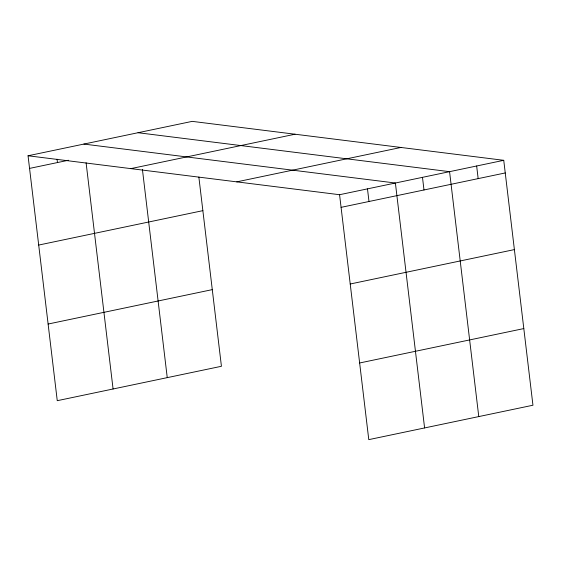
<?xml version="1.0" encoding="UTF-8"?>
<svg xmlns="http://www.w3.org/2000/svg" width="561" height="561" viewBox="0 0 561 561"><rect width="100%" height="100%" fill="white"/><g stroke="black" fill="none" stroke-linecap="round" stroke-linejoin="round"><path stroke-width="0.84" d="M28.05 155.769L192.22 121.365L503.743 160.313L532.95 405.231L368.78 439.635L339.573 194.716L28.05 155.769L57.257 400.687L221.427 366.284L198.86 177.066M29.558 168.405L68.463 160.25M130.853 168.623L295.023 134.219M236.77 181.862L400.94 147.459M38.695 245.059L202.872 210.655M339.573 194.716L503.743 160.313M341.081 207.346L505.251 172.942M48.113 324.034L212.289 289.63M350.218 283.999L514.395 249.596M359.636 362.981L523.813 328.578M138.048 132.719L449.571 171.666L478.771 416.585M83.87 144.072L395.393 183.019L424.593 427.938M476.654 165.986L478.161 178.622M422.482 177.339L423.99 189.976M367.483 188.868L368.991 201.497M142.424 169.464L167.248 377.637M86.092 162.732L113.077 388.99M57.061 159.184L57.467 162.55"/></g></svg>
